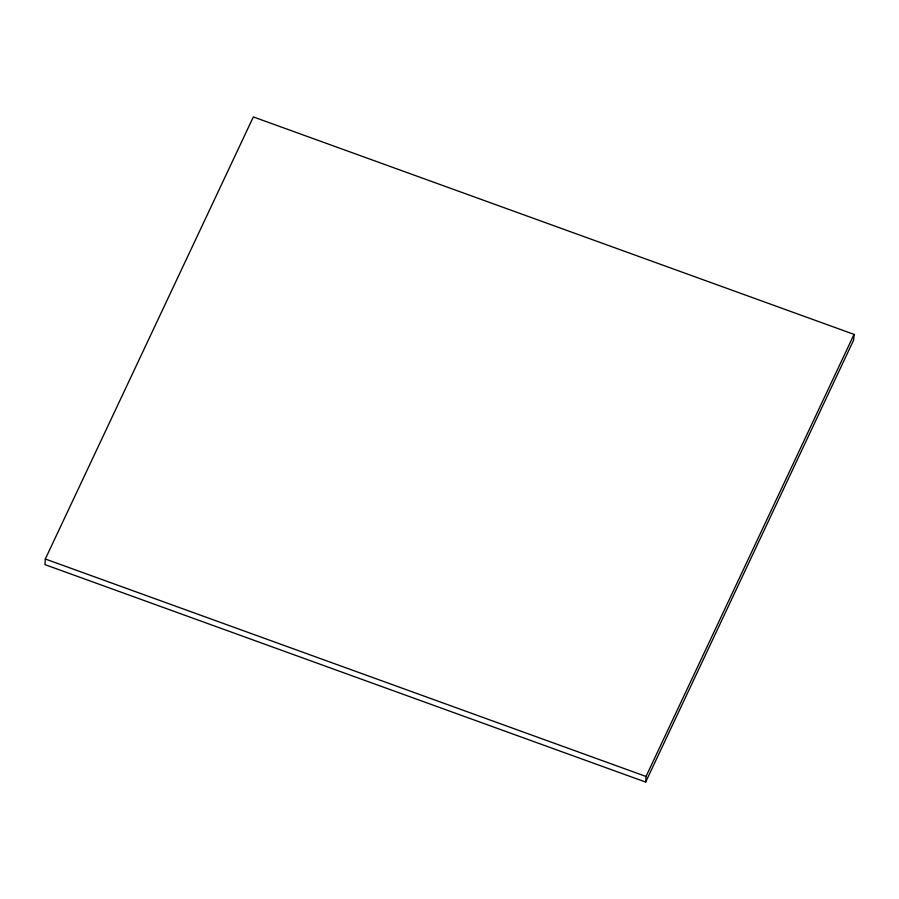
<?xml version="1.0" encoding="UTF-8"?>
<svg xmlns="http://www.w3.org/2000/svg" width="899" height="899" viewBox="0 0 899 899"><rect width="100%" height="100%" fill="white"/><g stroke="black" fill="none" stroke-linecap="round" stroke-linejoin="round"><path stroke-width="1.35" d="M45.321 559.009L44.95 564.617L645.651 782.074L853.679 339.991L854.05 334.383L253.349 116.926L45.321 559.009L646.021 776.455L645.651 782.074M646.021 776.455L854.05 334.383"/></g></svg>
